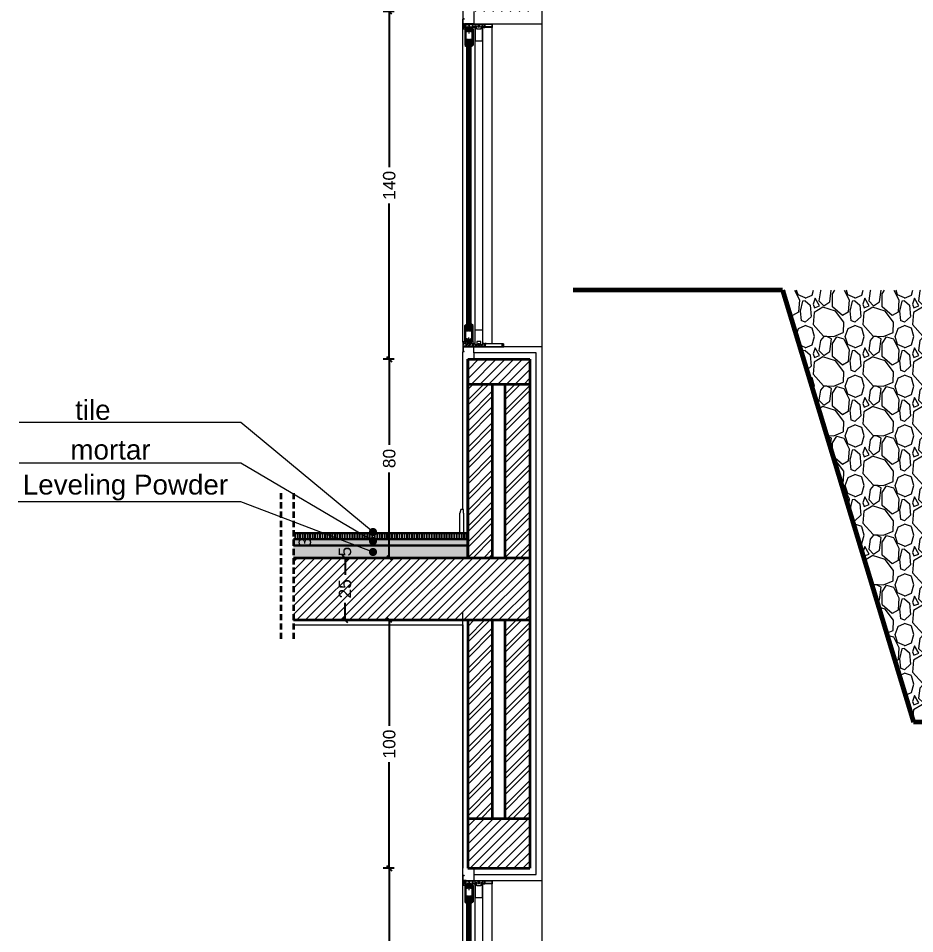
# Model space of a CAD drawing. Header units: inches. Extents: x -580639 to 179052, y 0 to 152898.
# Drawn here: x 39475 to 48493, y 132105 to 141321 of the extents above; entities that cross this region are included whole.
import ezdxf

# ---------------------------------------------------------------- set-up
doc = ezdxf.new("R2010")
doc.units = ezdxf.units.IN
doc.header["$LTSCALE"] = 500
doc.header["$MEASUREMENT"] = 0
doc.linetypes.add('DASHED', pattern=[0.75, 0.5, -0.25])
for name, color, linetype, lineweight in [('0.3', 10, 'Continuous', 30), ('1ATEXT', 3, 'Continuous', 20), ('A-0.15', 50, 'Continuous', 15), ('A-htch', 252, 'Continuous', 20), ('A-wall', 52, 'Continuous', 35), ('DIM', 8, 'Continuous', 18), ('fini', 11, 'Continuous', 13), ('WIN', 3, 'Continuous', 18)]:
    doc.layers.add(name, color=color, linetype=linetype, lineweight=lineweight)
doc.styles.add('50', font='arial.ttf', dxfattribs={"height": 125})
doc.styles.add('style3', font='arial.ttf', dxfattribs={"height": 200})
doc.dimstyles.new('DIM', dxfattribs={"dimscale": 50, "dimtxt": 125, "dimasz": 1, "dimexe": 1.2, "dimexo": 1, "dimgap": 1, "dimtad": 0, "dimtoh": 1, "dimdec": 0, "dimlfac": 0.1, "dimrnd": 1, "dimdsep": 46, "dimtxsty": '50', "dimblk": 'OBLIQUE', "dimcen": 0.09, "dimclrt": 8, "dimadec": 0, "dimazin": 0, "dimtfac": 1, "dimtdec": 0, "dimtix": 1, "dimtofl": 0, "dimtmove": 2, "dimatfit": 2, "dimfxl": 1, "dimfxlon": 1, "dimtzin": 0, "dimarcsym": 0})

# ---------------------------------------------------------------- blocks, each defined once
blk = doc.blocks.new('_Oblique')
at = {"color": 0, "linetype": 'ByBlock', "lineweight": -2}
blk.add_line((-0.5, -0.5), (0.5, 0.5), dxfattribs=at)
blk = doc.blocks.new('*D1668')
at = {"layer": 'Defpoints', "color": 0, "transparency": 16777216}
for p in [(43206.5, 132764.1), (43995.5, 132764.1), (43995.5, 129264.1)]:
    blk.add_point(p, dxfattribs=at)
at = {"layer": 'DIM', "color": 0, "lineweight": -2, "transparency": 16777216}
for p, q in [((43256.5, 132764.1), (43146.5, 132764.1)), ((43206.5, 132764.1), (43206.5, 131196.1)), ((43206.5, 129264.1), (43206.5, 130832.1)), ((43256.5, 129264.1), (43146.5, 129264.1))]:
    blk.add_line(p, q, dxfattribs=at)
at = {"layer": 'DIM', "color": 0, "lineweight": -2, "transparency": 16777216, "xscale": 50, "yscale": 50, "zscale": 50}
for p, rotation in [((43206.5, 132764.1), 90), ((43206.5, 129264.1), 270)]:
    blk.add_blockref('_Oblique', p, dxfattribs=dict(at, rotation=rotation))
at = {"layer": 'DIM', "color": 8, "transparency": 16777216, "insert": (43206.5, 131014.1), "char_height": 125, "attachment_point": 5, "rotation": 90, "style": '50'}
blk.add_mtext('140', dxfattribs=at)
blk = doc.blocks.new('*D1669')
at = {"layer": 'Defpoints', "color": 0, "transparency": 16777216}
for p in [(43206.5, 135264.1), (43995.5, 135264.1), (44058, 132764.1)]:
    blk.add_point(p, dxfattribs=at)
at = {"layer": 'DIM', "color": 0, "lineweight": -2, "transparency": 16777216}
for p, q in [((43256.5, 135264.1), (43146.5, 135264.1)), ((43206.5, 135264.1), (43206.5, 134196.1)), ((43206.5, 132764.1), (43206.5, 133832.1)), ((43256.5, 132764.1), (43146.5, 132764.1))]:
    blk.add_line(p, q, dxfattribs=at)
at = {"layer": 'DIM', "color": 0, "lineweight": -2, "transparency": 16777216, "xscale": 50, "yscale": 50, "zscale": 50}
for p, rotation in [((43206.5, 135264.1), 90), ((43206.5, 132764.1), 270)]:
    blk.add_blockref('_Oblique', p, dxfattribs=dict(at, rotation=rotation))
at = {"layer": 'DIM', "color": 8, "transparency": 16777216, "insert": (43206.5, 134014.1), "char_height": 125, "attachment_point": 5, "rotation": 90, "style": '50'}
blk.add_mtext('100', dxfattribs=at)
blk = doc.blocks.new('*D1670')
at = {"layer": 'Defpoints', "color": 0, "transparency": 16777216}
for p in [(43206.5, 137889.1), (43995.5, 137889.1), (43995.5, 135889.1)]:
    blk.add_point(p, dxfattribs=at)
at = {"layer": 'DIM', "color": 0, "lineweight": -2, "transparency": 16777216}
for p, q in [((43256.5, 137889.1), (43146.5, 137889.1)), ((43206.5, 137889.1), (43206.5, 137028.5)), ((43206.5, 135889.1), (43206.5, 136749.7)), ((43256.5, 135889.1), (43146.5, 135889.1))]:
    blk.add_line(p, q, dxfattribs=at)
at = {"layer": 'DIM', "color": 0, "lineweight": -2, "transparency": 16777216, "xscale": 50, "yscale": 50, "zscale": 50}
for p, rotation in [((43206.5, 137889.1), 90), ((43206.5, 135889.1), 270)]:
    blk.add_blockref('_Oblique', p, dxfattribs=dict(at, rotation=rotation))
at = {"layer": 'DIM', "color": 8, "transparency": 16777216, "insert": (43206.5, 136889.1), "char_height": 125, "attachment_point": 5, "rotation": 90, "style": '50'}
blk.add_mtext('80', dxfattribs=at)
blk = doc.blocks.new('*D1671')
at = {"layer": 'Defpoints', "color": 0, "transparency": 16777216}
for p in [(43206.5, 141389.1), (43995.5, 141389.1), (43995.5, 137889.1)]:
    blk.add_point(p, dxfattribs=at)
at = {"layer": 'DIM', "color": 0, "lineweight": -2, "transparency": 16777216}
for p, q in [((43256.5, 141389.1), (43146.5, 141389.1)), ((43206.5, 141389.1), (43206.5, 139821.1)), ((43206.5, 137889.1), (43206.5, 139457.1)), ((43256.5, 137889.1), (43146.5, 137889.1))]:
    blk.add_line(p, q, dxfattribs=at)
at = {"layer": 'DIM', "color": 0, "lineweight": -2, "transparency": 16777216, "xscale": 50, "yscale": 50, "zscale": 50}
for p, rotation in [((43206.5, 141389.1), 90), ((43206.5, 137889.1), 270)]:
    blk.add_blockref('_Oblique', p, dxfattribs=dict(at, rotation=rotation))
at = {"layer": 'DIM', "color": 8, "transparency": 16777216, "insert": (43206.5, 139639.1), "char_height": 125, "attachment_point": 5, "rotation": 90, "style": '50'}
blk.add_mtext('140', dxfattribs=at)
blk = doc.blocks.new('121212')
at = {"layer": 'WIN'}
for p, q in [((-64.8, -10.9), (-64.8, 28.1)), ((-64.8, -1272.7, 0), (-64.8, 27.1)), ((-59.5, 29.1), (-63.8, 29.1)), ((-59.5, 27.1), (-62.9, 27.1)), ((-62.9, 8.3), (-62.9, 27.1)), ((-59.5, 8.3), (-62.9, 8.3)), ((-59.5, 6.3), (-62.9, 6.3)), ((-62.9, 2.3), (-62.9, 6.3)), ((-62.9, 2.3), (-56.7, 2.3)), ((-62.9, -9.9), (-62.9, 0.3)), ((-62.9, 0.3), (-56.7, 0.3)), ((-59, 28.6), (-59, 27.6)), ((-59, 7.8), (-59, 6.8)), ((-58.9, 5), (-58.9, 8.2)), ((-58.9, 5), (-58.9, 8.2)), ((-50.9, 8.2), (-58.9, 8.2)), ((-58.9, 5), (-57.9, 5)), ((-57.9, 5), (-57.9, 6.2)), ((-25.1, 6.2), (-57.9, 6.2)), ((-56.3, 3.4), (-56.3, 2.8)), ((-53.6, 1.7), (-56.3, 3.4)), ((-53.6, 0.9), (-56.3, -0.7)), ((-53.6, 0.9), (-53.6, 1.7)), ((-52.9, -3.6), (-52.9, 6.2)), ((-50.9, -5.7), (-50.9, 8.2)), ((-50.9, 8.2), (55.2, 8.2)), ((-41.7, 3.4), (-41.7, 6.2)), ((-37.7, 3.4), (-37.7, 6.2)), ((-25.1, -3.3), (-25.1, 8.2)), ((-23.1, -3.3), (-23.1, 8.2)), ((23.1, 6.2), (-23.1, 6.2)), ((-2, 3.4), (-2, 6.2)), ((0, -6.4), (0, 6.8)), ((2, 3.4), (2, 6.2)), ((23.1, -3.3), (23.1, 6.2)), ((53.2, 6.2), (25.1, 6.2)), ((25.1, -3.3), (25.1, 6.2)), ((52.3, 8.2, 0), (52.3, -1278.8, 0)), ((53.2, -3.3), (53.2, 6.2)), ((55.2, -5.3), (55.2, 8.2)), ((-59.5, -11.9), (-63.8, -11.9)), ((-59.5, -9.9), (-62.9, -9.9)), ((-59, -11.4), (-59, -10.4)), ((-58.9, -1.8), (-57.9, -1.8)), ((-58.9, -1.8), (-58.9, -5.8)), ((-50.9, -5.7), (-58.9, -5.8)), ((-57.9, -3.7), (-57.9, -1.8)), ((-52.9, -3.6), (-57.9, -3.7)), ((-56.3, -0.7), (-56.3, -0.2)), ((-49.4, -9.9), (-56.3, -9.9)), ((-56.3, -11.4), (-56.3, -9.9)), ((-54.3, -11.4), (-56.3, -11.4)), ((-56.3, -11.4), (-56.3, -59.6)), ((-54.3, -11.4), (-54.3, -59.6)), ((-50.3, -10.9), (-52.3, -10.9)), ((-52.3, -10.9), (-52.3, -18.9)), ((-27.1, -18.9), (-52.3, -18.9)), ((-52.3, -21.8), (-52.3, -55.1)), ((-27.1, -21.8), (-52.3, -21.8)), ((-51.8, -11.9), (-51.8, -17.9)), ((-46.1, -23.8), (-51.8, -23.8)), ((-51.8, -23.8), (-51.8, -54.6)), ((-51.3, -18.4), (-51.3, -18.4)), ((-50.8, -12.9), (-50.8, -11.9)), ((-50.8, -16.8), (-50.8, -12.9)), ((-50.8, -16.8), (-50.8, -17.9)), ((-50.3, -10.9), (-50.3, -12.4)), ((-49.4, -12.4), (-50.3, -12.4)), ((-49.4, -9.9), (-49.4, -12.4)), ((-30.9, -9.9), (-48.1, -9.9)), ((-44.7, -5), (-34.8, -5)), ((-44.7, -14.9), (-34.8, -14.9)), ((-39.7, -18.9), (-39.7, -2)), ((-39.7, -20.4), (-39.7, -29.9)), ((-27.6, -23.8), (-33.3, -23.8)), ((-30.1, -9.9), (-30.1, -12.4)), ((-23.1, -9.9), (-30.1, -9.9)), ((-29.1, -12.4), (-30.1, -12.4)), ((-29.1, -10.9), (-29.1, -12.4)), ((-27.1, -10.9), (-29.1, -10.9)), ((-28.9, -4.8), (-28.9, -3.8)), ((-28.6, -12.9), (-28.6, -11.9)), ((-28.6, -16.8), (-28.6, -12.9)), ((-28.6, -16.8), (-28.6, -17.9)), ((-28.5, -3.3), (-25.1, -3.3)), ((-28.5, -5.3), (-24.1, -5.3)), ((-28.1, -18.4), (-28.1, -18.4)), ((-27.6, -11.9), (-27.6, -17.9)), ((-27.6, -23.8), (-27.6, -54.6)), ((-27.1, -10.9), (-27.1, -18.9)), ((-27.1, -21.8), (-27.1, -55.1)), ((-23.1, -11.4), (-25.1, -11.4)), ((-25.1, -11.4), (-25.1, -59.6)), ((-19.8, -5.3), (-24.1, -5.3)), ((-19.8, -3.3), (-23.1, -3.3)), ((-23.1, -11.4), (-23.1, -9.9)), ((-23.1, -11.4), (-23.1, -59.6)), ((-19.3, -4.8), (-19.3, -3.8)), ((19.3, -4.8), (19.3, -3.8)), ((19.8, -3.3), (23.1, -3.3)), ((19.8, -5.3), (24.1, -5.3)), ((55.2, -5.3), (24.1, -5.3)), ((53.2, -3.3), (25.1, -3.3)), ((-54.3, -59.6), (-56.3, -59.6)), ((-56.3, -59.6), (-56.3, -77.4)), ((-54.3, -61.6), (-54.3, -74)), ((-25.1, -61.6), (-54.3, -61.6)), ((-54.1, -66.5), (-52.9, -63.9)), ((-54.1, -66.5), (-54.1, -73.9)), ((-53.5, -67.7), (-53.5, -66.7)), ((-53.5, -72.6), (-53.5, -69.6)), ((-53.4, -66.5), (-52.8, -65)), ((-51.1, -68.2), (-53, -68.2)), ((-53, -69.1), (-51.1, -69.1)), ((-51.1, -73.1), (-53, -73.1)), ((-52.9, -63.9), (-39.7, -63.9)), ((-49.4, -55.1), (-52.3, -55.1)), ((-49.4, -55.1), (-52.3, -56.9)), ((-52.3, -56.9), (-52.3, -59.6)), ((-27.1, -59.6), (-52.3, -59.6)), ((-52.3, -64.7), (-51.1, -64.7)), ((-41.5, -54.6), (-51.8, -54.6)), ((-50.6, -65.2), (-50.6, -67.7)), ((-50.6, -69.6), (-50.6, -72.6)), ((-50.1, -66.9), (-50.1, -71.2)), ((-50.1, -71.2), (-49.6, -70.2)), ((-50.1, -73.6), (-48.7, -70.6)), ((-50.1, -73.6), (-50.1, -75.8)), ((-49.1, -65.9), (-39.7, -65.9)), ((-48.7, -1216.1, 0), (-48.7, -63.9, 0)), ((-42.7, -67.5), (-48.7, -67.5)), ((-43.7, -56.6), (-42.5, -55.1)), ((-43.7, -59.6), (-43.7, -56.6)), ((-42.7, -1216.1, 0), (-42.7, -63.9, 0)), ((-41.7, -55.1), (-42.5, -55.1)), ((-37, -67.5), (-42.4, -67.5)), ((-42.4, -67.5), (-42.4, -71)), ((-37.5, -71.5), (-42, -71.5)), ((-41.7, -56.2), (-41.7, -55.1)), ((-41.7, -59.6), (-41.7, -58.4)), ((-41.5, -54.6), (-40.9, -55.6)), ((-38.6, -55.6), (-40.9, -55.6)), ((-39.7, -1212.1, 0), (-39.7, -63.9, 0)), ((-26.5, -63.9), (-39.7, -63.9)), ((-30.3, -65.9), (-39.7, -65.9)), ((-38, -54.6), (-38.6, -55.6)), ((-27.6, -54.6), (-38, -54.6)), ((-37.7, -56.2), (-37.7, -55.1)), ((-36.9, -55.1), (-37.7, -55.1)), ((-37.7, -59.6), (-37.7, -58.4)), ((-37, -67.5), (-37, -71)), ((-35.7, -56.6), (-36.9, -55.1)), ((-36.7, -1216.1, 0), (-36.7, -63.9, 0)), ((-30.8, -67.5), (-36.7, -67.5)), ((-35.7, -59.6), (-35.7, -56.6)), ((-30.8, -1216.1, 0), (-30.8, -63.9, 0)), ((-29.3, -73.6), (-30.7, -70.6)), ((-30.1, -55.1), (-27.1, -56.9)), ((-27.1, -55.1), (-30.1, -55.1)), ((-29.3, -71.2), (-29.8, -70.2)), ((-29.3, -66.9), (-29.3, -71.2)), ((-29.3, -73.6), (-29.3, -75.8)), ((-28.8, -65.2), (-28.8, -67.7)), ((-28.8, -69.6), (-28.8, -72.6)), ((-27.1, -64.7), (-28.4, -64.7)), ((-28.3, -68.2), (-26.5, -68.2)), ((-26.5, -69.1), (-28.3, -69.1)), ((-28.3, -73.1), (-26.5, -73.1)), ((-27.1, -56.9), (-27.1, -59.6)), ((-26, -66.5), (-26.6, -65)), ((-25.4, -66.5), (-26.5, -63.9)), ((-26, -67.7), (-26, -66.7)), ((-26, -72.6), (-26, -69.6)), ((-25.4, -66.5), (-25.4, -73.9)), ((-23.1, -59.6), (-25.1, -59.6)), ((-25.1, -61.6), (-25.1, -74)), ((-23.1, -59.6), (-23.1, -77.4)), ((-14.9, -59.8), (14.9, -59.8)), ((-54.3, -77.4), (-56.3, -77.4)), ((-56.3, -77.7), (-56.3, -78)), ((-56.3, -77.7), (-54.1, -77.7)), ((-56.3, -78), (-48.7, -83.9)), ((-55.3, -76), (-54.3, -74)), ((-54.3, -76), (-55.3, -76)), ((-54.9, -75.7), (-54.1, -74.1)), ((-54.9, -75.7), (-54.1, -75.7)), ((-54.3, -76), (-54.3, -77.4)), ((-54.1, -75.7), (-54.1, -77.7)), ((-53.5, -77.6), (-53.5, -74.4)), ((-53.3, -78), (-51.4, -79.4)), ((-53, -73.9), (-51.1, -73.9)), ((-50.6, -74.4), (-50.6, -79)), ((-50.1, -76.9), (-49.6, -76)), ((-49.9, -78.9), (-48.7, -76.3)), ((-23.1, -78), (-30.8, -83.9)), ((-29.5, -78.9), (-30.7, -76.3)), ((-29.4, -76.9), (-29.8, -76)), ((-28.8, -74.4), (-28.8, -79)), ((-26.5, -73.9), (-28.3, -73.9)), ((-26.2, -78), (-28, -79.4)), ((-26, -77.6), (-26, -74.4)), ((-24.5, -75.7), (-25.4, -75.7)), ((-25.4, -75.7), (-25.4, -77.7)), ((-23.1, -77.7), (-25.4, -77.7)), ((-24.5, -75.7), (-25.3, -74.1)), ((-24.1, -76), (-25.1, -74)), ((-25.1, -76), (-25.1, -77.4)), ((-24.1, -76), (-25.1, -76)), ((-23.1, -77.4), (-25.1, -77.4)), ((-23.1, -77.7), (-23.1, -78)), ((-56.3, -1205.6, 0), (-48.7, -1199.7, 0)), ((-56.3, -1205.9, 0), (-56.3, -1205.6, 0)), ((-56.3, -1205.9, 0), (-54.1, -1205.9, 0)), ((-56.3, -1224.1, 0), (-56.3, -1206.2, 0)), ((-54.3, -1206.2, 0), (-56.3, -1206.2, 0)), ((-54.3, -1207.7, 0), (-55.3, -1207.7, 0)), ((-55.3, -1207.7, 0), (-54.3, -1209.7, 0)), ((-54.9, -1207.9, 0), (-54.1, -1209.5, 0)), ((-54.9, -1207.9, 0), (-54.1, -1207.9, 0)), ((-54.3, -1207.7, 0), (-54.3, -1206.2, 0)), ((-54.3, -1222.1, 0), (-54.3, -1209.7, 0)), ((-54.1, -1207.9, 0), (-54.1, -1205.9, 0)), ((-54.1, -1217.1, 0), (-54.1, -1209.7, 0)), ((-53.5, -1206, 0), (-53.5, -1209.3, 0)), ((-53.5, -1211, 0), (-53.5, -1214, 0)), ((-53.5, -1215.9, 0), (-53.5, -1217, 0)), ((-53.3, -1205.6, 0), (-51.4, -1204.2, 0)), ((-53, -1209.8, 0), (-51.1, -1209.8, 0)), ((-51.1, -1210.5, 0), (-53, -1210.5, 0)), ((-53, -1214.5, 0), (-51.1, -1214.5, 0)), ((-51.1, -1215.4, 0), (-53, -1215.4, 0)), ((-50.6, -1209.3, 0), (-50.6, -1204.6, 0)), ((-50.6, -1214, 0), (-50.6, -1211, 0)), ((-50.6, -1218.4, 0), (-50.6, -1215.9, 0)), ((-50.1, -1206.7, 0), (-49.6, -1207.7, 0)), ((-50.1, -1210, 0), (-50.1, -1207.9, 0)), ((-50.1, -1210, 0), (-48.7, -1213, 0)), ((-50.1, -1212.4, 0), (-49.6, -1213.4, 0)), ((-50.1, -1216.8, 0), (-50.1, -1212.4, 0)), ((-49.9, -1204.7, 0), (-48.7, -1207.3, 0)), ((-42.7, -1216.1, 0), (-48.7, -1216.1, 0)), ((-42.4, -1216.1, 0), (-42.4, -1212.6, 0)), ((-37, -1216.1, 0), (-42.4, -1216.1, 0)), ((-37.5, -1212.1, 0), (-42, -1212.1, 0)), ((-37, -1216.1, 0), (-37, -1212.6, 0)), ((-30.8, -1216.1, 0), (-36.7, -1216.1, 0)), ((-23.1, -1205.6, 0), (-30.8, -1199.7, 0)), ((-29.5, -1204.7, 0), (-30.7, -1207.3, 0)), ((-29.3, -1210, 0), (-30.7, -1213, 0)), ((-29.4, -1206.7, 0), (-29.8, -1207.7, 0)), ((-29.3, -1212.4, 0), (-29.8, -1213.4, 0)), ((-29.3, -1210, 0), (-29.3, -1207.9, 0)), ((-29.3, -1216.8, 0), (-29.3, -1212.4, 0)), ((-28.8, -1209.3, 0), (-28.8, -1204.6, 0)), ((-28.8, -1214, 0), (-28.8, -1211, 0)), ((-28.8, -1218.4, 0), (-28.8, -1215.9, 0)), ((-26.5, -1209.8, 0), (-28.3, -1209.8, 0)), ((-28.3, -1210.5, 0), (-26.5, -1210.5, 0)), ((-26.5, -1214.5, 0), (-28.3, -1214.5, 0)), ((-28.3, -1215.4, 0), (-26.5, -1215.4, 0)), ((-26.2, -1205.6, 0), (-28, -1204.2, 0)), ((-26, -1206, 0), (-26, -1209.3, 0)), ((-26, -1211, 0), (-26, -1214, 0)), ((-26, -1215.9, 0), (-26, -1217, 0)), ((-25.4, -1207.9, 0), (-25.4, -1205.9, 0)), ((-23.1, -1205.9, 0), (-25.4, -1205.9, 0)), ((-24.5, -1207.9, 0), (-25.4, -1207.9, 0)), ((-25.4, -1217.1, 0), (-25.4, -1209.7, 0)), ((-24.5, -1207.9, 0), (-25.3, -1209.5, 0)), ((-23.1, -1206.2, 0), (-25.1, -1206.2, 0)), ((-25.1, -1207.7, 0), (-25.1, -1206.2, 0)), ((-24.1, -1207.7, 0), (-25.1, -1209.7, 0)), ((-24.1, -1207.7, 0), (-25.1, -1207.7, 0)), ((-25.1, -1222.1, 0), (-25.1, -1209.7, 0)), ((-23.1, -1205.9, 0), (-23.1, -1205.6, 0)), ((-23.1, -1224.1, 0), (-23.1, -1206.2, 0)), ((-54.3, -1224.1, 0), (-56.3, -1224.1, 0)), ((-56.3, -1272.2, 0), (-56.3, -1224.1, 0)), ((-25.1, -1222.1, 0), (-54.3, -1222.1, 0)), ((-54.3, -1272.2, 0), (-54.3, -1224.1, 0)), ((-54.1, -1217.1, 0), (-52.9, -1219.7, 0)), ((-53.4, -1217.1, 0), (-52.8, -1218.6, 0)), ((-52.9, -1219.7, 0), (-39.7, -1219.7, 0)), ((-52.3, -1218.9, 0), (-51.1, -1218.9, 0)), ((-27.1, -1224.1, 0), (-52.3, -1224.1, 0)), ((-52.3, -1226.7, 0), (-52.3, -1224.1, 0)), ((-49.4, -1228.5, 0), (-52.3, -1226.7, 0)), ((-52.3, -1261.8, 0), (-52.3, -1228.5, 0)), ((-49.4, -1228.5, 0), (-52.3, -1228.5, 0)), ((-41.5, -1229, 0), (-51.8, -1229, 0)), ((-51.8, -1259.8, 0), (-51.8, -1229, 0)), ((-49.1, -1217.7, 0), (-39.7, -1217.7, 0)), ((-43.7, -1224.1, 0), (-43.7, -1227, 0)), ((-43.7, -1227, 0), (-42.5, -1228.5, 0)), ((-41.7, -1228.5, 0), (-42.5, -1228.5, 0)), ((-41.7, -1224.1, 0), (-41.7, -1225.2, 0)), ((-41.7, -1227.4, 0), (-41.7, -1228.5, 0)), ((-41.5, -1229, 0), (-40.9, -1228, 0)), ((-38.6, -1228, 0), (-40.9, -1228, 0)), ((-30.3, -1217.7, 0), (-39.7, -1217.7, 0)), ((-26.5, -1219.7, 0), (-39.7, -1219.7, 0)), ((-38, -1229, 0), (-38.6, -1228, 0)), ((-27.6, -1229, 0), (-38, -1229, 0)), ((-37.7, -1224.1, 0), (-37.7, -1225.2, 0)), ((-37.7, -1227.4, 0), (-37.7, -1228.5, 0)), ((-36.9, -1228.5, 0), (-37.7, -1228.5, 0)), ((-35.7, -1227, 0), (-36.9, -1228.5, 0)), ((-35.7, -1224.1, 0), (-35.7, -1227, 0)), ((-30.1, -1228.5, 0), (-27.1, -1226.7, 0)), ((-27.1, -1228.5, 0), (-30.1, -1228.5, 0)), ((-27.1, -1218.9, 0), (-28.4, -1218.9, 0)), ((-27.6, -1259.8, 0), (-27.6, -1229, 0)), ((-27.1, -1226.7, 0), (-27.1, -1224.1, 0)), ((-27.1, -1261.8, 0), (-27.1, -1228.5, 0)), ((-26, -1217.1, 0), (-26.6, -1218.6, 0)), ((-25.4, -1217.1, 0), (-26.5, -1219.7, 0)), ((-23.1, -1224.1, 0), (-25.1, -1224.1, 0)), ((-25.1, -1272.2, 0), (-25.1, -1224.1, 0)), ((-23.1, -1272.2, 0), (-23.1, -1224.1, 0)), ((-14.9, -1223.8, 0), (14.9, -1223.8, 0)), ((-64.8, -1272.7, 0), (-64.8, -1311.7, 0)), ((-59.5, -1271.7, 0), (-63.8, -1271.7, 0)), ((-62.9, -1273.7, 0), (-62.9, -1283.9, 0)), ((-59.5, -1273.7, 0), (-62.9, -1273.7, 0)), ((-62.9, -1285.9, 0), (-62.9, -1289.9, 0)), ((-62.9, -1289.9, 0), (-62.9, -1310.7, 0)), ((-59.5, -1289.9, 0), (-62.9, -1289.9, 0)), ((-59, -1272.2, 0), (-59, -1273.2, 0)), ((-58.9, -1281.8, 0), (-58.9, -1277.9, 0)), ((-50.9, -1278, 0), (-58.9, -1277.9, 0)), ((-58.9, -1288.6, 0), (-58.9, -1291.8, 0)), ((-58.9, -1288.6, 0), (-57.9, -1288.6, 0)), ((-58.9, -1288.6, 0), (-58.9, -1291.8, 0)), ((-57.9, -1279.9, 0), (-57.9, -1281.8, 0)), ((-52.9, -1280, 0), (-57.9, -1279.9, 0)), ((-57.9, -1288.6, 0), (-57.9, -1289.8, 0)), ((-25.1, -1289.8, 0), (-57.9, -1289.8, 0)), ((-54.3, -1272.2, 0), (-56.3, -1272.2, 0)), ((-56.3, -1272.2, 0), (-56.3, -1273.7, 0)), ((-49.4, -1273.7, 0), (-56.3, -1273.7, 0)), ((-52.9, -1280, 0), (-52.9, -1289.8, 0)), ((-27.1, -1261.8, 0), (-52.3, -1261.8, 0)), ((-27.1, -1264.8, 0), (-52.3, -1264.8, 0)), ((-52.3, -1272.7, 0), (-52.3, -1264.8, 0)), ((-50.3, -1272.7, 0), (-52.3, -1272.7, 0)), ((-46.1, -1259.8, 0), (-51.8, -1259.8, 0)), ((-51.8, -1271.7, 0), (-51.8, -1265.8, 0)), ((-51.3, -1265.3, 0), (-51.3, -1265.3, 0)), ((-50.9, -1278, 0), (-50.9, -1291.8, 0)), ((-50.8, -1266.8, 0), (-50.8, -1265.8, 0)), ((-50.8, -1266.8, 0), (-50.8, -1270.7, 0)), ((-50.8, -1270.7, 0), (-50.8, -1271.7, 0)), ((-49.4, -1271.2, 0), (-50.3, -1271.2, 0)), ((-50.3, -1272.7, 0), (-50.3, -1271.2, 0)), ((-49.4, -1273.7, 0), (-49.4, -1271.2, 0)), ((-30.9, -1273.7, 0), (-48.1, -1273.7, 0)), ((-44.7, -1268.7, 0), (-34.8, -1268.7, 0)), ((-44.7, -1278.7, 0), (-34.8, -1278.7, 0)), ((-41.7, -1287.1, 0), (-41.7, -1289.8, 0)), ((-39.7, -1263.2, 0), (-39.7, -1253.7, 0)), ((-39.7, -1264.8, 0), (-39.7, -1281.6, 0)), ((-37.7, -1287.1, 0), (-37.7, -1289.8, 0)), ((-27.6, -1259.8, 0), (-33.3, -1259.8, 0)), ((-29.1, -1271.2, 0), (-30.1, -1271.2, 0)), ((-30.1, -1273.7, 0), (-30.1, -1271.2, 0)), ((-23.1, -1273.7, 0), (-30.1, -1273.7, 0)), ((-29.1, -1272.7, 0), (-29.1, -1271.2, 0)), ((-27.1, -1272.7, 0), (-29.1, -1272.7, 0)), ((-28.9, -1278.8, 0), (-28.9, -1279.8, 0)), ((-28.6, -1266.8, 0), (-28.6, -1265.8, 0)), ((-28.6, -1266.8, 0), (-28.6, -1270.7, 0)), ((-28.6, -1270.7, 0), (-28.6, -1271.7, 0)), ((-28.5, -1278.3, 0), (-24.1, -1278.3, 0)), ((-28.5, -1280.3, 0), (-25.1, -1280.3, 0)), ((-28.1, -1265.3, 0), (-28.1, -1265.3, 0)), ((-27.6, -1271.7, 0), (-27.6, -1265.8, 0)), ((-27.1, -1272.7, 0), (-27.1, -1264.8, 0)), ((-23.1, -1272.2, 0), (-25.1, -1272.2, 0)), ((-25.1, -1280.3, 0), (-25.1, -1291.8, 0)), ((-19.8, -1278.3, 0), (-24.1, -1278.3, 0)), ((-23.1, -1272.2, 0), (-23.1, -1273.7, 0)), ((-23.1, -1280.3, 0), (-23.1, -1291.8, 0)), ((-19.8, -1280.3, 0), (-23.1, -1280.3, 0)), ((23.1, -1289.8, 0), (-23.1, -1289.8, 0)), ((-19.3, -1278.8, 0), (-19.3, -1279.8, 0)), ((0, -1277.2, 0), (0, -1290.4, 0)), ((19.3, -1278.8, 0), (19.3, -1279.8, 0)), ((19.8, -1278.3, 0), (24.1, -1278.3, 0)), ((19.8, -1280.3, 0), (23.1, -1280.3, 0)), ((23.1, -1280.3, 0), (23.1, -1289.8, 0)), ((28.5, -1278.3, 0), (24.1, -1278.3, 0)), ((28.5, -1280.3, 0), (25.1, -1280.3, 0)), ((25.1, -1280.3, 0), (25.1, -1291.8, 0)), ((92, -1281.7, 0), (28.4, -1280.3, 0)), ((100, -1279.9, 0), (28.5, -1278.3, 0)), ((28.9, -1278.8, 0), (28.9, -1279.8, 0)), ((92, -1281.7, 0), (92, -1291.8, 0)), ((99, -1281.9, 0), (94, -1281.7, 0)), ((94, -1281.7, 0), (94, -1289.8, 0)), ((99, -1281.9, 0), (99, -1289.8, 0)), ((100, -1279.9, 0), (100, -1291.8, 0)), ((-59.5, -1312.7, 0), (-63.8, -1312.7, 0)), ((-59.5, -1291.9, 0), (-62.9, -1291.9, 0)), ((-59.5, -1310.7, 0), (-62.9, -1310.7, 0)), ((-61.8, -1291.9, 0), (101.2, -1291.9, 0)), ((-59, -1291.4, 0), (-59, -1290.4, 0)), ((-59, -1312.2, 0), (-59, -1311.2, 0)), ((-50.9, -1291.8, 0), (25.1, -1291.8, 0))]:
    blk.add_line(p, q, dxfattribs=at)
at = {"layer": 'WIN', "elevation": 0}
for points in [[(-14.9, -1223.8), (-14.9, 8.2)], [(14.9, 8.2), (14.9, -1223.8)], [(14.9, -1223.8), (14.9, -1283.4), (8.4, -1283.4), (8.4, -1271), (-8.4, -1271), (-8.4, -1283.4), (-14.9, -1283.4), (-14.9, -1223.8)]]:
    blk.add_lwpolyline(points, dxfattribs=at)
at = {"layer": 'WIN'}
for points in [[(-44.7, -16.9), (-46.7, -16.9), (-46.7, -3), (-44.7, -3)], [(-32.8, -16.9), (-34.8, -16.9), (-34.8, -3), (-32.8, -3)]]:
    blk.add_lwpolyline(points, close=True, dxfattribs=at)
blk.add_lwpolyline([(14.9, -59.8), (14.9, -0.2), (8.4, -0.2), (8.4, -12.6), (-8.4, -12.6), (-8.4, -0.2), (-14.9, -0.2), (-14.9, -59.8)], dxfattribs=at)
at = {"layer": 'WIN', "elevation": 0}
for points in [[(-44.7, -1266.8), (-46.7, -1266.8), (-46.7, -1280.7), (-44.7, -1280.7)], [(-32.8, -1266.8), (-34.8, -1266.8), (-34.8, -1280.7), (-32.8, -1280.7)]]:
    blk.add_lwpolyline(points, close=True, dxfattribs=at)
at = {"layer": 'WIN'}
for centre, radius, start, end in [((-63.8, 28.1), 0.993, 90, 180), ((-59.5, 28.6), 0.496, 0, 90), ((-59.5, 27.6), 0.496, 270, 0), ((-59.5, 7.8), 0.496, 0, 90), ((-59.5, 6.8), 0.496, 270, 0), ((-56.7, 2.8), 0.496, 270, 0), ((-56.7, -0.2), 0.496, 0, 90), ((-39.7, 0), 3.97, 120, 60), ((0, 0), 3.97, 120, 60), ((-63.8, -10.9), 0.993, 180, 270), ((-59.5, -10.4), 0.496, 0, 90), ((-59.5, -11.4), 0.496, 270, 0), ((-51.3, -11.9), 0.496, 90, 180), ((-51.3, -17.9), 0.496, 180, 270), ((-51.3, -11.9), 0.496, 0, 90), ((-51.3, -17.9), 0.496, 270, 0), ((-28.5, -3.8), 0.496, 90, 180), ((-28.5, -4.8), 0.496, 180, 270), ((-28.1, -11.9), 0.496, 90, 180), ((-28.1, -17.9), 0.496, 180, 270), ((-28.1, -11.9), 0.496, 0, 90), ((-28.1, -17.9), 0.496, 270, 0), ((-19.8, -3.8), 0.496, 0, 90), ((-19.8, -4.8), 0.496, 270, 0), ((19.8, -3.8), 0.496, 90, 180), ((19.8, -4.8), 0.496, 180, 270), ((-53, -66.7), 0.496, 157.1663, 180), ((-53, -67.7), 0.496, 180, 270), ((-53, -69.6), 0.496, 90, 180), ((-53, -72.6), 0.496, 180, 270), ((-52.4, -65.2), 0.496, 88.6361, 157.1663), ((-51.1, -65.2), 0.496, 0, 88.6361), ((-51.1, -67.7), 0.496, 270, 0), ((-51.1, -69.6), 0.496, 0, 90), ((-51.1, -72.6), 0.496, 270, 0), ((-49.1, -66.9), 0.993, 90, 180), ((-49.2, -70.4), 0.485, 335.8334, 155.8334), ((-41.7, -57.3), 1.09, 90, 270), ((-41.7, -57.3), 1.09, 90, 270), ((-42, -71), 0.496, 180, 270), ((-37.7, -57.3), 1.09, 270, 90), ((-37.5, -71), 0.496, 270, 0), ((-30.2, -70.4), 0.485, 24.1666, 204.1666), ((-30.3, -66.9), 0.993, 0, 90), ((-28.3, -65.2), 0.496, 91.3639, 180), ((-28.3, -67.7), 0.496, 180, 270), ((-28.3, -69.6), 0.496, 90, 180), ((-28.3, -72.6), 0.496, 180, 270), ((-27.1, -65.2), 0.496, 22.8337, 91.3639), ((-26.5, -67.7), 0.496, 270, 0), ((-26.5, -69.6), 0.496, 0, 90), ((-26.5, -72.6), 0.496, 270, 0), ((-26.5, -66.7), 0.496, 0, 22.8337), ((-54.6, -73.9), 0.496, 333.4349, 0), ((-53, -74.4), 0.496, 90, 180), ((-53, -77.6), 0.496, 180, 232.2532), ((-51.1, -79), 0.496, 232.2532, 0), ((-51.1, -74.4), 0.496, 0, 90), ((-27.9, -76), 22.2, 179.2643, 182.3374), ((-27.9, -76), 22.2, 187.4884, 200.7542), ((-49.2, -76.2), 0.485, 335.8334, 155.8334), ((-51.6, -76), 22.2, 339.2458, 352.5116), ((-30.2, -76.2), 0.485, 24.1666, 204.1666), ((-51.6, -76), 22.2, 357.6626, 0.7357), ((-28.3, -74.4), 0.496, 90, 180), ((-28.3, -79), 0.496, 180, 307.7468), ((-26.5, -74.4), 0.496, 0, 90), ((-26.5, -77.6), 0.496, 307.7468, 0), ((-24.9, -73.9), 0.496, 180, 206.5651), ((-54.6, -1209.7, 0), 0.496, 0, 26.5651), ((-53, -1206, 0), 0.496, 127.7468, 180), ((-53, -1209.3, 0), 0.496, 180, 270), ((-53, -1211, 0), 0.496, 90, 180), ((-53, -1214, 0), 0.496, 180, 270), ((-53, -1215.9, 0), 0.496, 90, 180), ((-51.1, -1204.6, 0), 0.496, 0, 127.7468), ((-51.1, -1209.3, 0), 0.496, 270, 0), ((-51.1, -1211, 0), 0.496, 0, 90), ((-51.1, -1214, 0), 0.496, 270, 0), ((-51.1, -1215.9, 0), 0.496, 0, 90), ((-27.9, -1207.6, 0), 22.2, 177.6626, 180.7357), ((-27.9, -1207.6, 0), 22.2, 159.2458, 172.5116), ((-49.2, -1207.5, 0), 0.485, 204.1666, 24.1666), ((-49.2, -1213.2, 0), 0.485, 204.1666, 24.1666), ((-42, -1212.6, 0), 0.496, 90, 180), ((-37.5, -1212.6, 0), 0.496, 0, 90), ((-51.6, -1207.6, 0), 22.2, 7.4884, 20.7542), ((-30.2, -1207.5, 0), 0.485, 155.8334, 335.8334), ((-30.2, -1213.2, 0), 0.485, 155.8334, 335.8334), ((-51.6, -1207.6, 0), 22.2, 359.2643, 2.3374), ((-28.3, -1204.6, 0), 0.496, 52.2532, 180), ((-28.3, -1209.3, 0), 0.496, 180, 270), ((-28.3, -1211, 0), 0.496, 90, 180), ((-28.3, -1214, 0), 0.496, 180, 270), ((-28.3, -1215.9, 0), 0.496, 90, 180), ((-26.5, -1209.3, 0), 0.496, 270, 0), ((-26.5, -1211, 0), 0.496, 0, 90), ((-26.5, -1214, 0), 0.496, 270, 0), ((-26.5, -1215.9, 0), 0.496, 0, 90), ((-26.5, -1206, 0), 0.496, 0, 52.2532), ((-24.9, -1209.7, 0), 0.496, 153.4349, 180), ((-53, -1217, 0), 0.496, 180, 202.8337), ((-52.4, -1218.4, 0), 0.496, 202.8337, 271.3639), ((-51.1, -1218.4, 0), 0.496, 271.3639, 0), ((-49.1, -1216.8, 0), 0.993, 180, 270), ((-41.7, -1226.3, 0), 1.09, 90, 270), ((-41.7, -1226.3, 0), 1.09, 90, 270), ((-37.7, -1226.3, 0), 1.09, 270, 90), ((-30.3, -1216.8, 0), 0.993, 270, 0), ((-28.3, -1218.4, 0), 0.496, 180, 268.6361), ((-27.1, -1218.4, 0), 0.496, 268.6361, 337.1663), ((-26.5, -1217, 0), 0.496, 337.1663, 0), ((-63.8, -1272.7, 0), 0.993, 90, 180), ((-59.5, -1272.2, 0), 0.496, 0, 90), ((-59.5, -1273.2, 0), 0.496, 270, 0), ((-59.5, -1290.4, 0), 0.496, 0, 90), ((-51.3, -1265.8, 0), 0.496, 90, 180), ((-51.3, -1271.7, 0), 0.496, 180, 270), ((-51.3, -1265.8, 0), 0.496, 0, 90), ((-51.3, -1271.7, 0), 0.496, 270, 0), ((-39.7, -1283.6, 0), 3.97, 300, 240), ((-28.5, -1278.8, 0), 0.496, 90, 180), ((-28.5, -1279.8, 0), 0.496, 180, 270), ((-28.1, -1265.8, 0), 0.496, 90, 180), ((-28.1, -1271.7, 0), 0.496, 180, 270), ((-28.1, -1265.8, 0), 0.496, 0, 90), ((-28.1, -1271.7, 0), 0.496, 270, 0), ((-19.8, -1278.8, 0), 0.496, 0, 90), ((-19.8, -1279.8, 0), 0.496, 270, 0), ((0, -1283.6, 0), 3.97, 300, 240), ((19.8, -1278.8, 0), 0.496, 90, 180), ((19.8, -1279.8, 0), 0.496, 180, 270), ((28.5, -1278.8, 0), 0.496, 0, 90), ((28.5, -1279.8, 0), 0.496, 270, 0), ((-63.8, -1311.7, 0), 0.993, 180, 270), ((-59.5, -1311.2, 0), 0.496, 0, 90), ((-59.5, -1312.2, 0), 0.496, 270, 0)]:
    blk.add_arc(centre, radius, start, end, dxfattribs=at)
blk = doc.blocks.new('*D1654')
at = {"layer": 'Defpoints', "color": 0, "transparency": 16777216}
for p in [(42761.3, 135889.1), (42761.3, 135264.1), (43050.3, 135264.1)]:
    blk.add_point(p, dxfattribs=at)
at = {"layer": 'DIM', "color": 0, "lineweight": -2, "transparency": 16777216}
for p, q in [((42761.3, 135889.1), (42701.3, 135889.1)), ((42761.3, 135889.1), (42761.3, 135717.7)), ((42761.3, 135264.1), (42761.3, 135435.5)), ((42811.3, 135264.1), (42701.3, 135264.1))]:
    blk.add_line(p, q, dxfattribs=at)
at = {"layer": 'DIM', "color": 0, "lineweight": -2, "transparency": 16777216, "xscale": 50, "yscale": 50, "zscale": 50}
for p, rotation in [((42761.3, 135889.1), 90), ((42761.3, 135264.1), 270)]:
    blk.add_blockref('_Oblique', p, dxfattribs=dict(at, rotation=rotation))
at = {"layer": 'DIM', "color": 8, "transparency": 16777216, "insert": (42761.3, 135576.6), "char_height": 125, "attachment_point": 5, "rotation": 90, "style": '50'}
blk.add_mtext('25', dxfattribs=at)
blk = doc.blocks.new('*D1655')
at = {"layer": 'Defpoints', "color": 0, "transparency": 16777216}
for p in [(42761.3, 136014.1), (42761.3, 136014.1), (42761.3, 135889.1)]:
    blk.add_point(p, dxfattribs=at)
at = {"layer": 'DIM', "color": 0, "lineweight": -2, "transparency": 16777216}
for p, q in [((42761.3, 136014.1), (42701.3, 136014.1)), ((42761.3, 135889.1), (42701.3, 135889.1))]:
    blk.add_line(p, q, dxfattribs=at)
at = {"layer": 'DIM', "color": 8, "transparency": 16777216, "insert": (42761.3, 135951.6), "char_height": 125, "attachment_point": 5, "rotation": 90, "style": '50'}
blk.add_mtext('5', dxfattribs=at)
blk = doc.blocks.new('*D1656')
at = {"layer": 'Defpoints', "color": 0, "transparency": 16777216}
for p in [(42357.9, 136076.6), (42377.7, 136076.6), (42377.7, 136014.1)]:
    blk.add_point(p, dxfattribs=at)
at = {"layer": 'DIM', "color": 0, "lineweight": -2, "transparency": 16777216}
for p, q in [((42357.9, 136076.6), (42297.9, 136076.6)), ((42357.9, 136014.1), (42297.9, 136014.1))]:
    blk.add_line(p, q, dxfattribs=at)
at = {"layer": 'DIM', "color": 8, "transparency": 16777216, "insert": (42357.9, 136045.4), "char_height": 125, "attachment_point": 5, "rotation": 90, "style": '50'}
blk.add_mtext('3', dxfattribs=at)

msp = doc.modelspace()

# ---------------------------------------------------------------- hatches: boundary and pattern name
at = {"layer": 'A-htch'}
h = msp.add_hatch(dxfattribs=at)
h.set_pattern_fill('ANSI32', color=256, scale=300)
h.set_pattern_definition([(45, (16364.52, 266241.51), (-79.54951, 79.54951), []), (45, (16417.56, 266241.51), (-79.54951, 79.54951), [])])
h.paths.add_polyline_path([(44620.46, 147144.218), (44245.46, 147144.218), (44245.46, 145390.063), (44420.46, 145390.063), (44420.46, 145365.063), (44370.46, 145315.063), (44345.46, 145307.741), (44345.46, 145271.011), (44445.416, 145269.439), (44345.46, 145267.61), (44345.46, 145260.105), (44445.416, 145258.276), (44345.46, 145256.704), (44345.46, 145254.482), (44481.75, 145254.482), (44486.75, 145249.482), (44345.46, 145249.482), (44345.46, 144649.457), (44210.104, 144514.102), (44245.46, 144514.102), (44345.46, 144614.102), (44345.46, 144514.102), (44495.46, 144514.102), (44620.46, 144514.102)])
h.paths.add_polyline_path([(44243.549, 143889.102), (43995.46, 143889.102), (43995.46, 141889.102), (44243.549, 141889.102)])
h.paths.add_polyline_path([(44620.46, 143889.102), (44368.549, 143889.102), (44368.549, 141889.102), (44620.46, 141889.102)])
h.paths.add_polyline_path([(44243.549, 137639.102), (43995.46, 137639.102), (43995.46, 135889.102), (44243.549, 135889.102)])
h.paths.add_polyline_path([(44620.46, 137639.102), (44368.549, 137639.102), (44368.549, 135889.102), (44620.46, 135889.102)])
h.paths.add_polyline_path([(44243.549, 135264.102), (43995.46, 135264.102), (43995.46, 133264.102), (44243.549, 133264.102)])
h.paths.add_polyline_path([(44620.46, 135264.102), (44368.549, 135264.102), (44368.549, 133264.102), (44620.46, 133264.102)])
h.paths.add_polyline_path([(44243.549, 129014.102), (43995.46, 129014.102), (43995.46, 127264.102), (44243.549, 127264.102)])
h.paths.add_polyline_path([(44620.46, 129014.102), (44368.549, 129014.102), (44368.549, 127264.102), (44620.46, 127264.102)])
h = msp.add_hatch(dxfattribs=at)
h.set_pattern_fill('ANSI31', color=256, scale=500)
h.set_pattern_definition([(45, (16364.525, 266241.51), (-44.194174, 44.194174), [])])
h.paths.add_polyline_path([(44620.46, 144514.102), (42242.051, 144514.102), (42242.051, 143889.102), (44620.46, 143889.102)])
h.paths.add_polyline_path([(44620.46, 141889.102), (43995.46, 141889.102), (43995.46, 141389.102), (44620.46, 141389.102)])
h.paths.add_polyline_path([(44620.46, 137889.102), (43995.46, 137889.102), (43995.46, 137639.102), (44620.46, 137639.102)])
h.paths.add_polyline_path([(44620.46, 135889.102), (42242.051, 135889.102), (42242.051, 135264.102), (44620.46, 135264.102)])
h.paths.add_polyline_path([(44620.46, 133264.102), (43995.46, 133264.102), (43995.46, 132764.102), (44620.46, 132764.102)])
h.paths.add_polyline_path([(44620.46, 129264.102), (43995.46, 129264.102), (43995.46, 129014.102), (44620.46, 129014.102)])
h.paths.add_polyline_path([(44620.46, 127264.102), (42242.051, 127264.102), (42242.051, 126639.102), (44620.46, 126639.102)])
h.paths.add_polyline_path([(45620.46, 118264.102), (44620.46, 118264.102), (42995.46, 118264.102), (42995.46, 116764.102), (45620.46, 116764.102)])
h.paths.add_polyline_path([(45870.46, 116764.102), (45620.46, 116764.102), (42995.46, 116764.102), (42745.46, 116764.102), (42745.46, 116521.463), (45870.46, 116521.463)])
h.paths.add_polyline_path([(43995.46, 118639.102), (42242.051, 118639.102), (42242.051, 118264.102), (43995.46, 118264.102)])
h = msp.add_hatch(dxfattribs=at)
h.set_pattern_fill('GRAVEL', color=256, scale=500, angle=90)
h.set_pattern_definition([(318.0127875, (155386.813, -2014025.654), (4500, -4000), [67.268, -6659.54402]), (274.9697407, (155436.813, -2014070.654), (-500, 6000), [115.434, -11427.96238]), (222.510447, (155446.813, -2014185.654), (5500, 5000), [81.394, -8058.0163]), (357.273689, (155571.813, -2014380.654), (-10000, 500), [105.119, -10406.77902]), (22.8336542, (155676.813, -2014385.654), (-6000, -2500), [103.0775, -10204.68656]), (87.273689, (155771.813, -2014345.654), (-500, -10000), [105.119, -10406.77902]), (127.6942405, (155776.813, -2014240.654), (5000, -6500), [139.0145, -13762.42427]), (162.2553284, (155691.813, -2014130.654), (-11000, 3500), [131.244, -12993.16075]), (211.4295656, (155566.813, -2014090.654), (-6500, -4000), [105.475, -10442.03655]), (265.2363583, (155476.813, -2014145.654), (500, 5500), [120.416, -5900.38129]), (312.3974378, (155466.813, -2014265.654), (5500, -6000), [155.724, -15416.6875]), (228.8140748, (155576.813, -2013885.654), (-3000, -3500), [53.1505, -5261.92241]), (261.4692344, (155541.813, -2013925.654), (1000, 6500), [101.1185, -10010.75571]), (315, (155526.8, -2014025.65), (500, -9e-14), [70.7105, -636.39628]), (293.1985905, (155466.81, -2014060.654), (-1000, 2500), [38.079, -3769.80755]), (21.8014095, (155481.81, -2014095.65), (-1500, -500), [53.8515, -2638.7309]), (120.9637565, (155531.81, -2014075.65), (-1000, 1500), [87.4645, -2828.01145]), (251.565051, (155486.81, -2014000.65), (500, 1000), [63.2455, -1517.89333]), (106.3895403, (155481.813, -2014385.654), (-1500, 5000), [88.6, -8771.42257]), (160.346176, (155456.813, -2014300.654), (5500, -2000), [74.3305, -7358.70387]), (23.1985905, (155386.81, -2014000.654), (-2500, -1000), [76.1575, -3731.72905]), (73.6104597, (155456.813, -2013970.654), (-1500, -5000), [88.6, -8771.42257]), (69.4439548, (155791.81, -2014385.654), (-1000, -2500), [85.44, -4186.56187]), (24.7751406, (155821.813, -2014305.654), (-5500, -2500), [71.589, -7087.32153]), (156.8014095, (155886.81, -2013995.654), (-2500, 1000), [76.1575, -3731.72905]), (107.3540246, (155816.813, -2013965.654), (2000, -6500), [83.8155, -8297.71181]), (159.4439548, (155886.81, -2014240.654), (2500, -1000), [42.72, -4229.28187]), (191.3099325, (155886.81, -2014025.65), (-2000, -500), [25.495, -2524.01476]), (255.9637565, (155861.81, -2014030.65), (500, 1500), [103.0775, -1958.47531]), (276.009006, (155836.813, -2014130.654), (-500, 5000), [95.525, -9456.96159]), (33.6900675, (155576.81, -2014075.65), (-1000, -500), [72.111, -1730.66464]), (83.1572266, (155636.813, -2014035.654), (1000, 8500), [125.897, -12463.78131]), (150.945396, (155651.813, -2013910.654), (3500, -2000), [51.478, -5096.33707]), (180, (155606.8, -2013885.65), (-500, -500), [30, -470]), (210.2564372, (155821.813, -2014140.654), (3500, 2000), [69.462, -6876.76]), (138.0127875, (155761.813, -2014175.654), (-4500, 4000), [134.536, -6592.27602]), (90, (155661.8, -2014085.65), (-500, 500), [130, -370]), (55.3048465, (155661.813, -2013955.654), (3500, 5000), [79.057, -7826.63715]), (344.054604, (155706.81, -2013890.654), (2000, -500), [72.801, -3567.25394]), (297.6459754, (155776.813, -2013910.654), (5000, -9500), [118.5325, -11734.73709]), (265.4260787, (155831.813, -2014015.654), (-500, -6500), [125.3995, -12414.5367])])
h.paths.add_polyline_path([(49292.645, 138584.941), (47162.601, 138584.941), (48481.037, 134234.941), (48809.935, 134234.941), (48809.935, 134379.077), (48920.409, 134381.692), (48920.409, 134977.906), (49292.645, 134975.986)])
at = {"layer": 'A-htch', "transparency": 33554687}
h = msp.add_hatch(dxfattribs=at)
h.set_pattern_fill('PLAST', color=256, scale=100, angle=90)
h.set_pattern_definition([(90, (16364.525, 266241.51), (-25, 2e-15), []), (90, (16361.4, 266241.51), (-25, 2e-15), []), (90, (16358.275, 266241.51), (-25, 2e-15), [])])
h.paths.add_polyline_path([(42242.051, 136139.102), (42242.051, 136076.602), (43983.892, 136076.602), (43983.892, 136139.102)])
h.paths.add_polyline_path([(43995.46, 127451.602), (43995.46, 127514.102), (42242.051, 127514.102), (42242.051, 127451.602)])
h.paths.add_polyline_path([(43995.46, 118826.602), (43995.46, 118889.102), (42242.051, 118889.102), (42242.051, 118826.602)])
h = msp.add_hatch(dxfattribs=at)
h.set_pattern_fill('AR-SAND', color=256, scale=20, angle=90)
h.set_pattern_definition([(127.5, (16364.525, 266241.51), (-38.5364754, -1.259867), [0, -30.4, 0, -34, 0, -32.5]), (97.5, (16364.525, 266241.51), (-56.442921, 35.395534), [0, -16.4, 0, -27.4, 0, -10.5]), (57.5, (16364.525, 266216.91), (-0.113181, 62.282837), [0, -10, 0, -36, 0, -47]), (47.5, (16364.525, 266216.91), (-17.553511, 60.122532), [0, -5, 0, -23.6, 0, -27])])
h.paths.add_polyline_path([(43995.46, 127389.102), (43995.46, 127451.602), (42242.051, 127451.602), (42242.051, 127389.102)])
h.paths.add_polyline_path([(43995.46, 136014.102), (43995.46, 136076.602), (42242.051, 136076.602), (42242.051, 136014.102)])
h.paths.add_polyline_path([(42242.051, 118826.602), (42242.051, 118764.102), (43995.46, 118764.102), (43995.46, 118826.602)])
at = {"layer": 'A-htch', "transparency": 33554549}
h = msp.add_hatch(dxfattribs=at)
h.set_pattern_fill('GRAVEL', color=256, scale=50, angle=90)
h.set_pattern_definition([(318.0127875, (16314.5246, 266277.509), (450, -400), [6.7268, -665.954402]), (274.9697407, (16319.5246, 266273.009), (-50, 600), [11.5434, -1142.796238]), (222.510447, (16320.5246, 266261.509), (550, 500), [8.1394, -805.80163]), (357.273689, (16333.0246, 266242.009), (-1000, 50), [10.5119, -1040.677902]), (22.8336542, (16343.5246, 266241.509), (-600, -250), [10.30775, -1020.468656]), (87.273689, (16353.0246, 266245.509), (-50, -1000), [10.5119, -1040.677902]), (127.6942405, (16353.5246, 266256.009), (500, -650), [13.90145, -1376.242427]), (162.2553284, (16345.0246, 266267.009), (-1100, 350), [13.1244, -1299.316075]), (211.4295656, (16332.5246, 266271.009), (-650, -400), [10.5475, -1044.203655]), (265.2363583, (16323.5246, 266265.509), (50, 550), [12.0416, -590.038129]), (312.3974378, (16322.5246, 266253.509), (550, -600), [15.5724, -1541.66875]), (228.814075, (16333.5246, 266291.509), (-300, -350), [5.31505, -526.19224]), (261.4692344, (16330.0246, 266287.509), (100, 650), [10.11185, -1001.07557]), (315, (16328.525, 266277.51), (50, -9e-15), [7.07105, -63.639628]), (293.1985905, (16322.5246, 266274.009), (-100, 250), [3.8079, -376.980755]), (21.8014095, (16324.025, 266270.509), (-150, -50), [5.38515, -263.87309]), (120.9637565, (16329.0246, 266272.509), (-100, 150), [8.74645, -282.801145]), (251.565051, (16324.525, 266280.009), (50, 100), [6.32455, -151.789333]), (106.3895403, (16324.0246, 266241.509), (-150, 500), [8.86, -877.142257]), (160.346176, (16321.5246, 266250.009), (550, -200), [7.43305, -735.870387]), (23.1985905, (16314.5246, 266280.009), (-250, -100), [7.61575, -373.172905]), (73.6104597, (16321.5246, 266283.009), (-150, -500), [8.86, -877.142257]), (69.443955, (16355.0246, 266241.509), (-100, -250), [8.544, -418.656187]), (24.7751406, (16358.0246, 266249.509), (-550, -250), [7.1589, -708.732153]), (156.8014095, (16364.5246, 266280.509), (-250, 100), [7.61575, -373.172905]), (107.3540246, (16357.5246, 266283.509), (200, -650), [8.38155, -829.77118]), (159.443955, (16364.5246, 266256.009), (250, -100), [4.272, -422.928187]), (191.3099325, (16364.525, 266277.509), (-200, -50), [2.5495, -252.401476]), (255.9637565, (16362.025, 266277.009), (50, 150), [10.30775, -195.847531]), (276.009006, (16359.5246, 266267.009), (-50, 500), [9.5525, -945.696159]), (33.690068, (16333.525, 266272.509), (-100, -50), [7.2111, -173.066464]), (83.1572266, (16339.5246, 266276.509), (100, 850), [12.5897, -1246.378131]), (150.945396, (16341.0246, 266289.009), (350, -200), [5.1478, -509.633707]), (180, (16336.525, 266291.51), (-50, -50), [3, -47]), (210.2564372, (16358.0246, 266266.009), (350, 200), [6.9462, -687.676]), (138.0127875, (16352.0246, 266262.509), (-450, 400), [13.4536, -659.227602]), (90, (16342.025, 266271.51), (-50, 50), [13, -37]), (55.3048465, (16342.0246, 266284.509), (350, 500), [7.9057, -782.663715]), (344.054604, (16346.5246, 266291.009), (200, -50), [7.2801, -356.725394]), (297.6459754, (16353.5246, 266289.009), (500, -950), [11.85325, -1173.473709]), (265.4260787, (16359.0246, 266278.509), (-50, -650), [12.53995, -1241.45367])])
h.paths.add_polyline_path([(42242.051, 127389.102), (42242.051, 127264.102), (43995.46, 127264.102), (43995.46, 127389.102)])
h.paths.add_polyline_path([(42242.051, 136014.102), (42242.051, 135889.102), (43995.46, 135889.102), (43995.46, 136014.102)])
h.paths.add_polyline_path([(43995.46, 118639.102), (43995.46, 118764.102), (42242.051, 118764.102), (42242.051, 118639.102)])

# ---------------------------------------------------------------- linework, layer by layer
at = {"layer": '0.3'}
for p, q in [((42242.051, 136139.102), (43983.892, 136139.102)), ((43983.892, 136139.102), (43983.892, 136076.602)), ((42242.051, 136076.602), (43995.46, 136076.602)), ((42242.051, 136014.102), (43995.46, 136014.102))]:
    msp.add_line(p, q, dxfattribs=at)
at = {"layer": '1ATEXT'}
for p, q in [((41714.448, 137252.188), (39483.114, 137252.188)), ((43042.978, 136148.853), (41714.448, 137252.188)), ((41714.448, 136842.326), (39483.114, 136842.326)), ((43042.978, 136057.638), (41714.448, 136842.326)), ((41714.448, 136452.592), (39474.547, 136452.592)), ((43042.978, 135947.643), (41714.448, 136452.592))]:
    msp.add_line(p, q, dxfattribs=at)
at = {"layer": '1ATEXT', "const_width": 40}
for points in [[(43042.978, 136169.856, -1), (43042.978, 136127.85, -1), (43042.978, 136169.856)], [(43042.978, 136078.641, -1), (43042.978, 136036.635, -1), (43042.978, 136078.641)], [(43042.978, 135968.646, -1), (43042.978, 135926.64, -1), (43042.978, 135968.646)]]:
    msp.add_lwpolyline(points, format="xyb", dxfattribs=at)
at = {"layer": 'A-0.15'}
for p, q in [((44745.46, 138014.102), (44745.46, 141264.102)), ((44745.46, 129389.102), (44745.46, 132639.102))]:
    msp.add_line(p, q, dxfattribs=at)
at = {"layer": 'A-wall', "color": 5, "lineweight": 60}
for p, q in [((47162.601, 138584.941), (45057.828, 138584.941)), ((47162.601, 138584.941), (48481.037, 134234.941)), ((48860.754, 134234.941), (48481.037, 134234.941))]:
    msp.add_line(p, q, dxfattribs=at)
at = {"layer": 'A-wall'}
for p, q in [((43995.46, 137889.102), (43995.46, 135889.102)), ((43995.46, 135889.102), (43995.46, 137889.102)), ((43995.46, 137889.102), (44620.46, 137889.102)), ((43995.46, 137889.102), (44620.46, 137889.102)), ((44620.46, 137889.102), (44620.46, 132764.102)), ((43995.46, 137639.102), (44620.46, 137639.102)), ((44243.549, 137639.102), (44243.549, 135889.102)), ((44368.549, 137639.102), (44368.549, 135889.102)), ((42242.051, 135889.102), (44620.46, 135889.102)), ((42242.051, 135264.102), (44620.46, 135264.102)), ((43995.46, 135264.102), (43995.46, 132764.102)), ((44243.549, 135264.102), (44243.549, 133264.102)), ((44368.549, 135264.102), (44368.549, 133264.102)), ((43995.46, 133264.102), (44620.46, 133264.102)), ((43995.46, 132764.102), (44620.46, 132764.102))]:
    msp.add_line(p, q, dxfattribs=at)
at = {"layer": 'A-wall', "linetype": 'DASHED', "ltscale": 0.25}
for p, q in [((42117.051, 136541.868), (42117.051, 135045.761)), ((42242.051, 136541.868), (42242.051, 135045.761))]:
    msp.add_line(p, q, dxfattribs=at)
at = {"layer": 'fini'}
for p, q in [((43945.46, 143839.102), (43945.495, 141313.629, 0)), ((44057.96, 141264.102), (43965.46, 141264.102)), ((44057.96, 138014.102), (43965.46, 138014.102)), ((43945.46, 136376.602), (43945.495, 137964.099)), ((44057.96, 137951.602), (44057.96, 137889.102)), ((43927.7, 136376.602), (43915.2, 136339.102)), ((43915.2, 136139.102), (43915.2, 136339.102)), ((43952.7, 136376.602), (43927.7, 136376.602)), ((43952.7, 136339.102), (43952.7, 136376.602)), ((43952.7, 136339.102), (43952.7, 136139.102)), ((43954.626, 136139.102), (43917.126, 136139.102)), ((43945.46, 127751.602), (43945.46, 135342.137)), ((42242.051, 135214.102), (43945.46, 135214.102)), ((43945.46, 135214.102), (43945.46, 132764.102))]:
    msp.add_line(p, q, dxfattribs=at)
for points in [[(44057.96, 141389.102), (44057.96, 141264.102), (44745.46, 141264.102), (44745.46, 147144.218)], [(44057.96, 132764.102), (44057.96, 132639.102), (44745.46, 132639.102), (44745.46, 138014.102), (44057.96, 138014.102)], [(44057.96, 132701.602), (44682.96, 132701.602), (44682.96, 137951.602), (44057.96, 137951.602), (44057.96, 138014.102)]]:
    msp.add_lwpolyline(points, dxfattribs=at)

# ---------------------------------------------------------------- block references
at = {"layer": 'DIM', "xscale": 2.5, "yscale": 2.5, "zscale": 2.5}
for p in [(44107.597, 141243.39, 0), (44107.597, 132618.866, 0)]:
    msp.add_blockref('121212', p, dxfattribs=at)

# ---------------------------------------------------------------- texts
at = {"layer": '1ATEXT', "style": 'style3'}
msp.add_text('Leveling Powder', height=200, dxfattribs=at).set_placement((39519.754, 136526.442))
at = {"layer": '1ATEXT', "char_height": 200, "attachment_point": 1, "style": 'style3'}
for s, width, insert in [('tile', 1621.21207, (40046.019, 137478.068)), ('mortar', 1209.74849, (39998.484, 137078.486))]:
    msp.add_mtext_dynamic_manual_height_columns(s, width=width, gutter_width=1000, heights=[0], dxfattribs=dict(at, insert=insert))

# ---------------------------------------------------------------- dimensions: what is measured, and where the dimension line sits
at = {"layer": 'DIM'}
for base, p1, p2, text, picture, middle in [((43206.513, 141389.102), (43995.46, 137889.102), (43995.46, 141389.102), '140', '*D1671', (43206.513, 139639.102)), ((43206.513, 137889.102), (43995.46, 135889.102), (43995.46, 137889.102), '80', '*D1670', (43206.513, 136889.102)), ((42357.877, 136076.602), (42377.72, 136014.102), (42377.72, 136076.602), '3', '*D1656', (42357.877, 136045.352)), ((42761.253, 136014.102), (42761.253, 135889.102), (42761.253, 136014.102), '5', '*D1655', (42761.253, 135951.602)), ((42761.253, 135264.102), (42761.253, 135889.102), (43050.348, 135264.102), '25', '*D1654', (42761.253, 135576.602)), ((43206.513, 135264.102), (44057.96, 132764.102), (43995.46, 135264.102), '100', '*D1669', (43206.513, 134014.102)), ((43206.513, 132764.102), (43995.46, 129264.102), (43995.46, 132764.102), '140', '*D1668', (43206.513, 131014.102))]:
    dim = msp.add_linear_dim(base=base, p1=p1, p2=p2, angle=90, text=text, dimstyle='DIM', dxfattribs=at)
    dim.commit()
    dim.dimension.update_dxf_attribs({"geometry": picture, "text_midpoint": middle})

doc.saveas('drawing.dxf')
